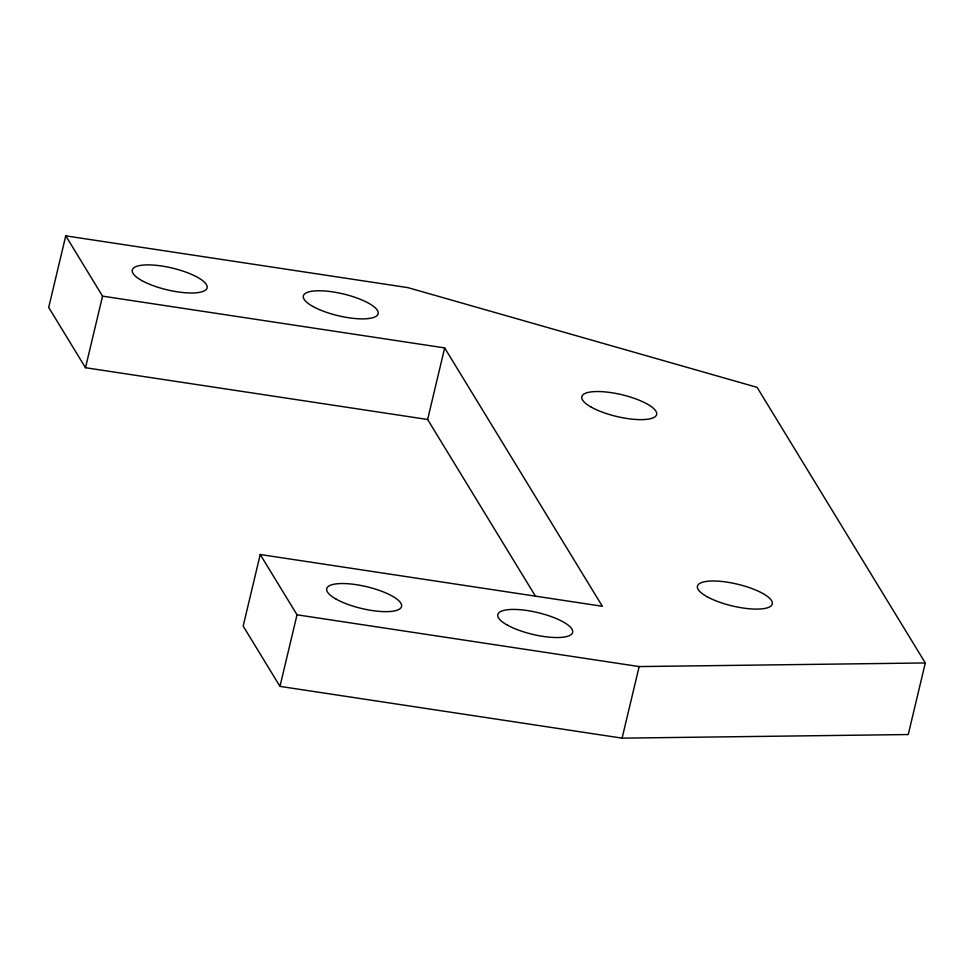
<?xml version="1.0" encoding="UTF-8"?>
<svg xmlns="http://www.w3.org/2000/svg" width="974" height="974" viewBox="0 0 974 974"><rect width="100%" height="100%" fill="white"/><g stroke="black" fill="none" stroke-linecap="round" stroke-linejoin="round"><path stroke-width="1.46" d="M65.757 235.854L102.55 296.145L444.668 347.913L602.358 606.278L260.228 554.51L243.171 626.087L279.964 686.378L622.094 738.146L908.243 734.542L925.3 662.953L757.102 387.36L407.875 287.622L65.757 235.854L48.7 307.431L85.493 367.722L427.623 419.49L535.383 596.064M85.493 367.722L102.55 296.145M279.964 686.378L297.021 614.801L260.228 554.51M427.623 419.49L444.668 347.913M622.094 738.146L639.151 666.569L925.3 662.953M297.021 614.801L639.151 666.569M507.417 625.138A38.449 11.177 13.4 0 0 570.91 634.744A38.449 11.177 13.4 0 0 527.336 610.564A38.449 11.177 13.4 0 0 507.417 625.138M336.347 599.254A38.449 11.177 13.4 0 0 399.839 608.86A38.449 11.177 13.4 0 0 356.277 584.68A38.449 11.177 13.4 0 0 336.347 599.254M707.063 596.709A38.449 11.177 13.4 0 0 770.556 606.315A38.449 11.177 13.4 0 0 726.981 582.135A38.449 11.177 13.4 0 0 707.063 596.709M591.425 407.242A38.449 11.177 13.4 0 0 654.918 416.848A38.449 11.177 13.4 0 0 611.343 392.668A38.449 11.177 13.4 0 0 591.425 407.242M141.875 280.597A38.449 11.177 13.4 0 0 205.368 290.203A38.449 11.177 13.4 0 0 161.794 266.024A38.449 11.177 13.4 0 0 141.875 280.597M312.946 306.481A38.449 11.177 13.4 0 0 376.427 316.087A38.449 11.177 13.4 0 0 332.864 291.908A38.449 11.177 13.4 0 0 312.946 306.481"/></g></svg>
